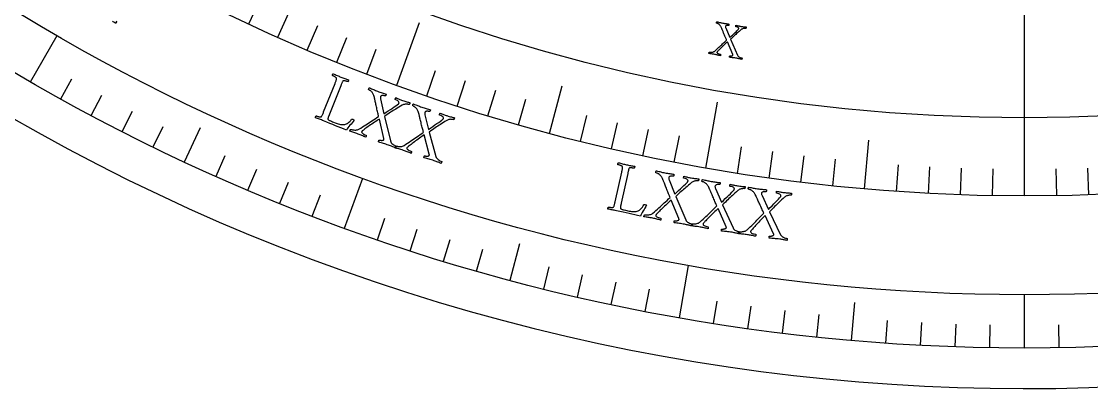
# Model space of a CAD drawing. Header units: millimetres. Extents: x -76 to 76, y -76 to 86.
# Drawn here: x -37.58 to 2.51, y -76 to -62.24 of the extents above; entities that cross this region are included whole.
import ezdxf

# ---------------------------------------------------------------- set-up
doc = ezdxf.new("R2010")
doc.units = ezdxf.units.MM
for name, color, linetype in [('CUT_OUTER', 1, 'Continuous'), ('ENGRAVE', 7, 'Continuous'), ('ENGRAVE_FINE', 8, 'Continuous'), ('TEXT', 5, 'Continuous')]:
    doc.layers.add(name, color=color, linetype=linetype)

msp = doc.modelspace()

# ---------------------------------------------------------------- linework, layer by layer
at = {"layer": 'CUT_OUTER'}
msp.add_arc((0.0001, -0.0001), 75.9999, 179.913117, 0.0001, dxfattribs=at)
at = {"layer": 'ENGRAVE'}
for points in [[(0, -68.78), (0, -60.42)], [(-29.0677, -62.3358), (-28.2904, -60.669)], [(-23.5241, -64.6321), (-22.6664, -62.2753)], [(-37.24, -64.5016), (-36.2425, -62.7739)], [(-17.8016, -66.4364), (-17.3256, -64.6598)], [(-11.9435, -67.7351), (-11.508, -65.2652)], [(-31.4766, -67.5018), (-30.8744, -66.2103)], [(-5.9946, -68.5183), (-5.8343, -66.6861)], [(-25.4737, -69.9883), (-24.7913, -68.1136)], [(-19.2768, -71.9422), (-18.908, -70.5657)], [(-12.9333, -73.3485), (-12.5869, -71.3838)], [(0, -74.48), (0, -72.485)], [(-6.4914, -74.1966), (-6.3672, -72.777)]]:
    msp.add_lwpolyline(points, dxfattribs=at)
for radius in [74.48, 74.48, 72.485, 68.78, 68.78, 65.854]:
    msp.add_circle((0, 0), radius, dxfattribs=at)
at = {"layer": 'ENGRAVE_FINE'}
for points in [[(-27.9753, -62.8337), (-27.5673, -61.9172)], [(-26.8745, -63.3123), (-26.4825, -62.3889)], [(-25.7654, -63.7717), (-25.3896, -62.8416)], [(-24.6485, -64.2117), (-24.289, -63.2751)], [(-22.3926, -65.0328), (-22.066, -64.0842)], [(-36.1086, -65.1417), (-35.6941, -64.3939)], [(-21.2542, -65.4137), (-20.9442, -64.4596)], [(-20.1093, -65.7746), (-19.816, -64.8153)], [(-34.9662, -65.7619), (-34.5648, -65.007)], [(-18.9583, -66.1156), (-18.6818, -65.1512)], [(-33.8132, -66.3622), (-33.4251, -65.6004)], [(-16.6394, -66.7369), (-16.3967, -65.7635)], [(-15.4721, -67.0172), (-15.2465, -66.0397)], [(-32.6499, -66.9422), (-32.2751, -66.1737)], [(-14.3002, -67.277), (-14.0916, -66.2957)], [(-13.1238, -67.5163), (-12.9324, -66.5315)], [(-10.7596, -67.9332), (-10.6026, -66.9424)], [(-30.2937, -68.0409), (-29.946, -67.2598)], [(-9.5723, -68.1106), (-9.4327, -67.1172)], [(-8.3822, -68.2673), (-8.2599, -67.2716)], [(-7.1895, -68.4032), (-7.0846, -67.4055)], [(-4.7979, -68.6125), (-4.7279, -67.6117)], [(-3.5997, -68.6857), (-3.5472, -67.6839)], [(-2.4004, -68.7381), (-2.3654, -67.7355)], [(2.4004, -68.7381), (2.3654, -67.7355)], [(-29.1017, -68.5592), (-28.7676, -67.7722)], [(-1.2004, -68.7695), (-1.1829, -67.7665)], [(1.2004, -68.7695), (1.1829, -67.7665)], [(-27.9007, -69.0567), (-27.5804, -68.2639)], [(-26.6912, -69.5331), (-26.3848, -68.7349)], [(-24.2483, -70.4222), (-23.97, -69.6138)], [(-23.0156, -70.8347), (-22.7514, -70.0215)], [(-21.7758, -71.2256), (-21.5259, -70.4079)], [(-20.5295, -71.5948), (-20.2938, -70.7729)], [(-18.0183, -72.2676), (-17.8115, -71.438)], [(-16.7544, -72.5711), (-16.562, -71.738)], [(-15.4853, -72.8524), (-15.3075, -72.0161)], [(-14.2115, -73.1116), (-14.0483, -72.2723)], [(-11.6512, -73.563), (-11.5175, -72.7186)], [(-10.3656, -73.7552), (-10.2466, -72.9085)], [(-9.0768, -73.9248), (-8.9726, -73.0762)], [(-7.7853, -74.072), (-7.6959, -73.2217)], [(-5.1955, -74.2986), (-5.1358, -73.4457)], [(-3.898, -74.3779), (-3.8532, -73.5241)], [(-2.5993, -74.4346), (-2.5695, -73.5801)], [(-1.2999, -74.4687), (-1.2849, -73.6138)], [(1.2999, -74.4687), (1.2849, -73.6138)]]:
    msp.add_lwpolyline(points, dxfattribs=at)
at = {"layer": 'TEXT'}
msp.add_lwpolyline([(-34.0475, -62.2247), (-34.0183, -62.2424), (-34.0184, -62.2499), (-34.0208, -62.259), (-34.0253, -62.2697), (-34.032, -62.2818), (-34.0392, -62.2933), (-34.0451, -62.3021), (-34.0496, -62.308), (-34.0528, -62.3111), (-34.0855, -62.2902), (-34.1158, -62.2708), (-34.1438, -62.2528), (-34.1695, -62.2363)], dxfattribs=at)
for points in [[(-11.3073, -62.3034), (-11.2749, -62.3091), (-11.2439, -62.3142), (-11.2142, -62.3186), (-11.1858, -62.3225), (-11.1582, -62.3261), (-11.1308, -62.3297), (-11.1037, -62.3334), (-11.0768, -62.3372), (-11.076, -62.3421), (-11.076, -62.3488), (-11.0768, -62.3573), (-11.0784, -62.3675), (-11.0806, -62.3772), (-11.0832, -62.3839), (-11.0863, -62.3877), (-11.0897, -62.3885), (-11.097, -62.3876), (-11.106, -62.3869), (-11.1167, -62.3864), (-11.1291, -62.3863), (-11.1422, -62.3869), (-11.155, -62.3884), (-11.1676, -62.391), (-11.1798, -62.3945), (-11.1906, -62.3996), (-11.199, -62.4067), (-11.2049, -62.4157), (-11.2083, -62.4268), (-11.2089, -62.4381), (-11.2071, -62.4515), (-11.2027, -62.467), (-11.1959, -62.4846), (-11.0451, -62.845), (-10.9954, -62.798), (-10.947, -62.7525), (-10.8999, -62.7083), (-10.854, -62.6657), (-10.8118, -62.6259), (-10.7756, -62.5906), (-10.7454, -62.5597), (-10.7212, -62.5334), (-10.718, -62.5291), (-10.7153, -62.5248), (-10.7132, -62.5204), (-10.7116, -62.5159), (-10.7105, -62.5117), (-10.7097, -62.5085), (-10.7091, -62.5062), (-10.7088, -62.5049), (-10.709, -62.4979), (-10.7119, -62.49), (-10.7175, -62.4811), (-10.7257, -62.4713), (-10.7388, -62.4615), (-10.7589, -62.4527), (-10.7861, -62.4448), (-10.8202, -62.4378), (-10.8223, -62.4352), (-10.8234, -62.4303), (-10.8235, -62.423), (-10.8226, -62.4134), (-10.8211, -62.4034), (-10.8192, -62.3951), (-10.817, -62.3883), (-10.8145, -62.3832), (-10.789, -62.3895), (-10.7649, -62.3954), (-10.7423, -62.4009), (-10.7211, -62.406), (-10.7002, -62.4109), (-10.6781, -62.4155), (-10.655, -62.42), (-10.6307, -62.4243), (-10.5972, -62.4298), (-10.5663, -62.4343), (-10.5381, -62.4379), (-10.5126, -62.4405), (-10.4895, -62.4426), (-10.4684, -62.4446), (-10.4495, -62.4465), (-10.4327, -62.4482), (-10.4318, -62.4529), (-10.4314, -62.4589), (-10.4316, -62.4663), (-10.4324, -62.475), (-10.4341, -62.4837), (-10.4368, -62.491), (-10.4405, -62.497), (-10.4454, -62.5016), (-10.4504, -62.501), (-10.4582, -62.5006), (-10.4687, -62.5004), (-10.482, -62.5002), (-10.4971, -62.5008), (-10.5131, -62.5027), (-10.5301, -62.5058), (-10.548, -62.5102), (-10.5661, -62.5163), (-10.5837, -62.5245), (-10.6009, -62.5348), (-10.6176, -62.5472), (-10.6574, -62.5821), (-10.6946, -62.6145), (-10.7292, -62.6445), (-10.7612, -62.6721), (-10.7916, -62.6986), (-10.8218, -62.7253), (-10.8517, -62.7524), (-10.8814, -62.7797), (-10.9122, -62.8085), (-10.9456, -62.8399), (-10.9817, -62.874), (-11.0204, -62.9107), (-10.7557, -63.508), (-10.744, -63.5286), (-10.7282, -63.5471), (-10.7085, -63.5633), (-10.6848, -63.5774), (-10.6595, -63.5891), (-10.635, -63.5986), (-10.6113, -63.6058), (-10.5884, -63.6107), (-10.5868, -63.6156), (-10.5862, -63.6221), (-10.5868, -63.63), (-10.5884, -63.6394), (-10.5905, -63.6485), (-10.5923, -63.6555), (-10.5939, -63.6604), (-10.5952, -63.6631), (-10.6212, -63.657), (-10.6452, -63.6512), (-10.6674, -63.6459), (-10.6878, -63.641), (-10.7083, -63.6363), (-10.7309, -63.6316), (-10.7557, -63.6268), (-10.7827, -63.6221), (-10.8199, -63.6159), (-10.8547, -63.6106), (-10.887, -63.6059), (-10.917, -63.6021), (-10.947, -63.5984), (-10.9795, -63.5944), (-11.0144, -63.5901), (-11.0518, -63.5855), (-11.0543, -63.5802), (-11.0555, -63.5733), (-11.0555, -63.5647), (-11.0542, -63.5544), (-11.052, -63.5447), (-11.0494, -63.538), (-11.0463, -63.5342), (-11.0428, -63.5334), (-11.0363, -63.5342), (-11.0278, -63.5345), (-11.0176, -63.5345), (-11.0054, -63.5341), (-10.9924, -63.5331), (-10.9796, -63.5312), (-10.967, -63.5284), (-10.9547, -63.5247), (-10.9438, -63.52), (-10.9356, -63.5143), (-10.9301, -63.5076), (-10.9273, -63.4997), (-10.9271, -63.4977), (-10.9272, -63.4952), (-10.9276, -63.4923), (-10.9283, -63.489), (-10.9293, -63.4857), (-10.9304, -63.4827), (-10.9317, -63.48), (-10.9331, -63.4776), (-11.1356, -63.0016), (-11.1613, -63.0256), (-11.1881, -63.051), (-11.216, -63.0777), (-11.245, -63.1058), (-11.2743, -63.1344), (-11.3033, -63.1628), (-11.3319, -63.1908), (-11.3601, -63.2185), (-11.3871, -63.2453), (-11.4122, -63.2705), (-11.4353, -63.2942), (-11.4565, -63.3162), (-11.475, -63.3359), (-11.4904, -63.3523), (-11.5025, -63.3654), (-11.5114, -63.3753), (-11.5129, -63.3772), (-11.5146, -63.3795), (-11.5167, -63.3823), (-11.5191, -63.3855), (-11.5214, -63.389), (-11.5233, -63.3928), (-11.5248, -63.397), (-11.5258, -63.4015), (-11.5253, -63.41), (-11.5208, -63.419), (-11.5123, -63.4282), (-11.4997, -63.4379), (-11.4821, -63.4474), (-11.4586, -63.4561), (-11.4292, -63.4641), (-11.3939, -63.4714), (-11.3922, -63.4763), (-11.3914, -63.4828), (-11.3915, -63.4909), (-11.3924, -63.5004), (-11.3939, -63.5096), (-11.3956, -63.5166), (-11.3974, -63.5214), (-11.3995, -63.5241), (-11.4246, -63.5177), (-11.4498, -63.5114), (-11.4753, -63.5052), (-11.5011, -63.499), (-11.5269, -63.4931), (-11.5526, -63.4875), (-11.578, -63.4823), (-11.6033, -63.4776), (-11.6375, -63.4715), (-11.6692, -63.4662), (-11.6984, -63.4617), (-11.7252, -63.458), (-11.7509, -63.4548), (-11.777, -63.4515), (-11.8037, -63.4483), (-11.8309, -63.4451), (-11.8313, -63.4396), (-11.8308, -63.4329), (-11.8291, -63.4251), (-11.8264, -63.4162), (-11.8235, -63.4077), (-11.821, -63.4011), (-11.819, -63.3965), (-11.8175, -63.3939), (-11.8117, -63.3945), (-11.802, -63.3951), (-11.7883, -63.3955), (-11.7706, -63.3959), (-11.7504, -63.3955), (-11.7292, -63.3939), (-11.7071, -63.3911), (-11.6841, -63.3869), (-11.6616, -63.381), (-11.6413, -63.373), (-11.6231, -63.3627), (-11.607, -63.3502), (-11.5654, -63.3127), (-11.5257, -63.2768), (-11.4881, -63.2424), (-11.4525, -63.2095), (-11.418, -63.1773), (-11.3835, -63.145), (-11.3492, -63.1125), (-11.315, -63.0799), (-11.2802, -63.0465), (-11.2438, -63.0118), (-11.2059, -62.9759), (-11.1665, -62.9386), (-11.1743, -62.9189), (-11.1832, -62.897), (-11.1933, -62.8729), (-11.2045, -62.8465), (-11.2164, -62.8187), (-11.2283, -62.7902), (-11.2404, -62.7612), (-11.2525, -62.7315), (-11.2646, -62.702), (-11.2764, -62.6735), (-11.2879, -62.646), (-11.299, -62.6196), (-11.3095, -62.5948), (-11.319, -62.5723), (-11.3275, -62.5522), (-11.3349, -62.5344), (-11.341, -62.5199), (-11.3454, -62.5095), (-11.348, -62.5033), (-11.3489, -62.5012), (-11.3592, -62.4757), (-11.3697, -62.4528), (-11.3803, -62.4325), (-11.391, -62.4148), (-11.4025, -62.3987), (-11.4153, -62.383), (-11.4295, -62.3678), (-11.4452, -62.3531), (-11.4562, -62.3439), (-11.4682, -62.3357), (-11.4813, -62.3283), (-11.4953, -62.3218), (-11.509, -62.3163), (-11.5212, -62.312), (-11.5318, -62.3088), (-11.5408, -62.3067), (-11.5438, -62.3047), (-11.5453, -62.3001), (-11.5454, -62.2929), (-11.544, -62.283), (-11.5417, -62.2729), (-11.5388, -62.2648), (-11.5353, -62.2587), (-11.5312, -62.2547), (-11.4996, -62.2616), (-11.4705, -62.2681), (-11.4438, -62.2743), (-11.4194, -62.2801), (-11.3951, -62.2858), (-11.3683, -62.2916), (-11.339, -62.2975), (-11.3073, -62.3034)], [(-26.0436, -65.7181), (-26.0448, -65.721), (-26.0462, -65.7245), (-26.0478, -65.7286), (-26.0497, -65.7334), (-26.0546, -65.7458), (-26.0602, -65.7599), (-26.0665, -65.7758), (-26.0735, -65.7934), (-26.0805, -65.8116), (-26.0869, -65.8291), (-26.0926, -65.8459), (-26.0977, -65.8621), (-26.1016, -65.8764), (-26.1035, -65.8878), (-26.1035, -65.8963), (-26.1016, -65.9019), (-26.0912, -65.9153), (-26.0787, -65.9275), (-26.0641, -65.9386), (-26.0473, -65.9485), (-26.0267, -65.9585), (-26.0006, -65.9702), (-25.969, -65.9835), (-25.9319, -65.9983), (-25.7904, -66.0538), (-25.7531, -66.0671), (-25.7132, -66.0791), (-25.6707, -66.0896), (-25.6256, -66.0987), (-25.581, -66.105), (-25.5398, -66.1073), (-25.502, -66.1054), (-25.4676, -66.0994), (-25.4378, -66.09), (-25.4076, -66.0769), (-25.377, -66.0604), (-25.3459, -66.0403), (-25.3142, -66.0157), (-25.2818, -65.9855), (-25.2484, -65.9498), (-25.2143, -65.9084), (-25.2076, -65.9033), (-25.1984, -65.9013), (-25.1867, -65.9025), (-25.1725, -65.9068), (-25.1517, -65.9158), (-25.1355, -65.9253), (-25.1238, -65.9353), (-25.1167, -65.9457), (-25.155, -65.9908), (-25.1947, -66.0372), (-25.2358, -66.0849), (-25.2784, -66.1338), (-25.3191, -66.182), (-25.3545, -66.2275), (-25.3846, -66.2701), (-25.4094, -66.3101), (-25.5111, -66.2706), (-25.6122, -66.2305), (-25.7127, -66.1897), (-25.8125, -66.1483), (-25.9153, -66.1055), (-26.0247, -66.0607), (-26.1407, -66.0137), (-26.2633, -65.9647), (-26.306, -65.948), (-26.3466, -65.9326), (-26.3851, -65.9186), (-26.4215, -65.9059), (-26.4572, -65.8936), (-26.4933, -65.8804), (-26.5298, -65.8666), (-26.5668, -65.8519), (-26.5687, -65.8441), (-26.5685, -65.835), (-26.566, -65.8245), (-26.5614, -65.8127), (-26.5556, -65.8013), (-26.5498, -65.7922), (-26.5439, -65.7853), (-26.538, -65.7806), (-26.5286, -65.7842), (-26.5158, -65.7885), (-26.4997, -65.7936), (-26.4801, -65.7995), (-26.4589, -65.8054), (-26.4379, -65.8102), (-26.417, -65.8141), (-26.3963, -65.8169), (-26.3777, -65.8183), (-26.3634, -65.8175), (-26.3533, -65.8148), (-26.3474, -65.8099), (-26.3362, -65.7953), (-26.3253, -65.7781), (-26.3146, -65.7581), (-26.3042, -65.7355), (-26.2938, -65.711), (-26.2831, -65.6855), (-26.2722, -65.659), (-26.2611, -65.6315), (-25.8357, -64.5684), (-25.8247, -64.5408), (-25.8142, -64.5138), (-25.8042, -64.4876), (-25.7947, -64.4621), (-25.7864, -64.438), (-25.7801, -64.4158), (-25.7759, -64.3956), (-25.7738, -64.3773), (-25.7743, -64.3688), (-25.7794, -64.3595), (-25.7891, -64.3496), (-25.8035, -64.3388), (-25.8204, -64.3278), (-25.8381, -64.3172), (-25.8563, -64.3068), (-25.8753, -64.2966), (-25.8931, -64.2875), (-25.9079, -64.2802), (-25.9198, -64.2745), (-25.9288, -64.2706), (-25.9298, -64.2632), (-25.9291, -64.2542), (-25.9269, -64.2436), (-25.9232, -64.2314), (-25.9184, -64.2197), (-25.9129, -64.2104), (-25.9068, -64.2036), (-25.9001, -64.1993), (-25.8632, -64.2157), (-25.8268, -64.2322), (-25.7907, -64.2486), (-25.755, -64.2651), (-25.7195, -64.2812), (-25.6842, -64.2967), (-25.6489, -64.3116), (-25.6138, -64.3259), (-25.5776, -64.34), (-25.5417, -64.3535), (-25.506, -64.3662), (-25.4706, -64.3783), (-25.435, -64.3903), (-25.3987, -64.4027), (-25.3616, -64.4155), (-25.3239, -64.4288), (-25.3219, -64.4366), (-25.3222, -64.4457), (-25.3246, -64.4562), (-25.3291, -64.468), (-25.3348, -64.4794), (-25.3405, -64.4886), (-25.3462, -64.4956), (-25.352, -64.5004), (-25.3612, -64.497), (-25.3737, -64.4929), (-25.3896, -64.4881), (-25.4088, -64.4824), (-25.4294, -64.4768), (-25.4496, -64.4719), (-25.4693, -64.4677), (-25.4886, -64.4642), (-25.506, -64.4623), (-25.52, -64.4628), (-25.5307, -64.4658), (-25.5379, -64.4713), (-25.5467, -64.4836), (-25.5555, -64.4983), (-25.5643, -64.5151), (-25.573, -64.5342), (-25.5818, -64.5548), (-25.5909, -64.5765), (-25.6002, -64.5993), (-25.6097, -64.623), (-25.6112, -64.6268), (-25.6127, -64.6307), (-25.6142, -64.6345), (-25.6157, -64.6383), (-25.6172, -64.6421), (-25.6188, -64.646), (-25.6203, -64.6498), (-25.6218, -64.6536)], [(-24.24, -64.8561), (-24.1954, -64.8725), (-24.1524, -64.8876), (-24.1112, -64.9016), (-24.0717, -64.9143), (-24.0333, -64.9265), (-23.9952, -64.9386), (-23.9575, -64.9508), (-23.9201, -64.963), (-23.9203, -64.9703), (-23.922, -64.9799), (-23.9253, -64.9918), (-23.9302, -65.0061), (-23.9358, -65.0194), (-23.9413, -65.0284), (-23.9466, -65.033), (-23.9517, -65.0333), (-23.9619, -65.03), (-23.9745, -65.0268), (-23.9896, -65.0235), (-24.0073, -65.0201), (-24.0261, -65.0176), (-24.0448, -65.0165), (-24.0633, -65.017), (-24.0817, -65.019), (-24.0985, -65.0235), (-24.1123, -65.0314), (-24.123, -65.0429), (-24.1307, -65.0579), (-24.1345, -65.0739), (-24.1353, -65.0936), (-24.1331, -65.1169), (-24.128, -65.1439), (-24.005, -65.6982), (-23.922, -65.6435), (-23.8412, -65.5906), (-23.7626, -65.5393), (-23.6862, -65.4898), (-23.6158, -65.4435), (-23.5551, -65.4021), (-23.5042, -65.3655), (-23.463, -65.3338), (-23.4573, -65.3286), (-23.4523, -65.323), (-23.4482, -65.3172), (-23.4448, -65.3111), (-23.4422, -65.3055), (-23.4402, -65.3011), (-23.4388, -65.298), (-23.438, -65.2961), (-23.4365, -65.286), (-23.4387, -65.274), (-23.4444, -65.2599), (-23.4536, -65.2438), (-23.4698, -65.2265), (-23.4963, -65.2087), (-23.533, -65.1906), (-23.5799, -65.172), (-23.5822, -65.1678), (-23.5825, -65.1604), (-23.5808, -65.15), (-23.5771, -65.1365), (-23.5723, -65.1226), (-23.5675, -65.1111), (-23.5627, -65.102), (-23.5579, -65.0953), (-23.523, -65.1107), (-23.4902, -65.1252), (-23.4593, -65.1388), (-23.4305, -65.1514), (-23.4018, -65.1637), (-23.3716, -65.1759), (-23.3397, -65.1881), (-23.3062, -65.2004), (-23.2597, -65.2166), (-23.2168, -65.2308), (-23.1775, -65.243), (-23.1418, -65.2531), (-23.1093, -65.2619), (-23.0798, -65.27), (-23.0532, -65.2773), (-23.0297, -65.284), (-23.0295, -65.291), (-23.0306, -65.2997), (-23.0328, -65.3102), (-23.0361, -65.3225), (-23.0406, -65.3346), (-23.0463, -65.3444), (-23.0532, -65.352), (-23.0613, -65.3573), (-23.0683, -65.3553), (-23.0793, -65.3527), (-23.0943, -65.3497), (-23.1132, -65.3462), (-23.1349, -65.3433), (-23.1582, -65.3419), (-23.1832, -65.3422), (-23.2098, -65.344), (-23.2372, -65.3482), (-23.2645, -65.3556), (-23.2916, -65.366), (-23.3186, -65.3796), (-23.3843, -65.4196), (-23.4456, -65.4567), (-23.5026, -65.491), (-23.5552, -65.5224), (-23.6055, -65.5526), (-23.6554, -65.5833), (-23.705, -65.6145), (-23.7543, -65.6461), (-23.8057, -65.6796), (-23.8615, -65.7161), (-23.9217, -65.7557), (-23.9864, -65.7985), (-23.7589, -66.721), (-23.7473, -66.7536), (-23.7293, -66.784), (-23.7051, -66.8122), (-23.6746, -66.8384), (-23.6413, -66.8616), (-23.6086, -66.8814), (-23.5764, -66.8976), (-23.5448, -66.9104), (-23.5437, -66.9179), (-23.5445, -66.9272), (-23.5473, -66.9385), (-23.552, -66.9515), (-23.5572, -66.9641), (-23.5616, -66.9736), (-23.5651, -66.9802), (-23.5677, -66.9838), (-23.6034, -66.9685), (-23.6364, -66.9542), (-23.667, -66.9409), (-23.6949, -66.9287), (-23.7232, -66.9168), (-23.7545, -66.9044), (-23.7889, -66.8913), (-23.8265, -66.8777), (-23.8782, -66.8595), (-23.9268, -66.8429), (-23.972, -66.8281), (-24.014, -66.8149), (-24.0561, -66.802), (-24.1017, -66.7881), (-24.1508, -66.773), (-24.2033, -66.7568), (-24.2055, -66.7487), (-24.2055, -66.7385), (-24.2032, -66.7262), (-24.1987, -66.7117), (-24.1932, -66.6984), (-24.1877, -66.6895), (-24.1823, -66.6848), (-24.1771, -66.6845), (-24.1679, -66.6873), (-24.1559, -66.69), (-24.1412, -66.6926), (-24.1236, -66.6951), (-24.1047, -66.6969), (-24.0859, -66.6975), (-24.0672, -66.6966), (-24.0485, -66.6945), (-24.0317, -66.6906), (-24.0185, -66.6845), (-24.0089, -66.6762), (-24.0029, -66.6657), (-24.0022, -66.6628), (-24.0017, -66.6592), (-24.0015, -66.655), (-24.0017, -66.6501), (-24.0022, -66.6451), (-24.003, -66.6405), (-24.0042, -66.6364), (-24.0057, -66.6326), (-24.1745, -65.8993), (-24.2174, -65.9271), (-24.2622, -65.9566), (-24.309, -65.9878), (-24.3577, -66.0206), (-24.407, -66.054), (-24.4558, -66.0872), (-24.5039, -66.12), (-24.5514, -66.1524), (-24.5969, -66.1838), (-24.6393, -66.2135), (-24.6785, -66.2413), (-24.7145, -66.2675), (-24.7462, -66.2908), (-24.7725, -66.3103), (-24.7932, -66.326), (-24.8085, -66.3379), (-24.8111, -66.3402), (-24.8142, -66.3431), (-24.8178, -66.3465), (-24.8221, -66.3504), (-24.8263, -66.3549), (-24.83, -66.3599), (-24.8332, -66.3655), (-24.8359, -66.3716), (-24.8374, -66.384), (-24.8332, -66.3979), (-24.8233, -66.4134), (-24.8078, -66.4305), (-24.785, -66.4486), (-24.7536, -66.4672), (-24.7136, -66.4862), (-24.6648, -66.5057), (-24.6636, -66.5133), (-24.6641, -66.5228), (-24.6663, -66.5343), (-24.67, -66.5477), (-24.6745, -66.5605), (-24.6787, -66.5701), (-24.6827, -66.5765), (-24.6863, -66.5797), (-24.7206, -66.5642), (-24.7552, -66.5486), (-24.7902, -66.5331), (-24.8256, -66.5177), (-24.861, -66.5025), (-24.8964, -66.4879), (-24.9315, -66.4739), (-24.9666, -66.4605), (-25.0141, -66.4429), (-25.0582, -66.4271), (-25.0989, -66.4131), (-25.1362, -66.4009), (-25.1722, -66.3895), (-25.2089, -66.3781), (-25.2463, -66.3665), (-25.2844, -66.3549), (-25.2837, -66.3468), (-25.2811, -66.3374), (-25.2767, -66.3267), (-25.2706, -66.3146), (-25.2641, -66.3032), (-25.2588, -66.2945), (-25.2547, -66.2884), (-25.2519, -66.285), (-25.2438, -66.2874), (-25.23, -66.2907), (-25.2105, -66.295), (-25.1852, -66.3001), (-25.1562, -66.3049), (-25.1254, -66.3081), (-25.093, -66.3097), (-25.0589, -66.3098), (-25.0252, -66.3072), (-24.994, -66.3009), (-24.9652, -66.2909), (-24.939, -66.2772), (-24.8697, -66.2343), (-24.8036, -66.1931), (-24.7409, -66.1536), (-24.6814, -66.1157), (-24.6237, -66.0786), (-24.566, -66.0411), (-24.5086, -66.0034), (-24.4513, -65.9655), (-24.3928, -65.9267), (-24.3319, -65.8863), (-24.2684, -65.8445), (-24.2025, -65.8012), (-24.2086, -65.7711), (-24.2158, -65.7375), (-24.224, -65.7003), (-24.2333, -65.6597), (-24.243, -65.6168), (-24.2528, -65.5731), (-24.2626, -65.5284), (-24.2723, -65.4827), (-24.282, -65.4374), (-24.2915, -65.3936), (-24.3008, -65.3514), (-24.3099, -65.3106), (-24.3185, -65.2725), (-24.3262, -65.2379), (-24.3331, -65.2069), (-24.3392, -65.1796), (-24.3441, -65.1572), (-24.3476, -65.1412), (-24.3497, -65.1316), (-24.3504, -65.1285), (-24.3587, -65.0893), (-24.3677, -65.0538), (-24.3776, -65.0221), (-24.3883, -64.9941), (-24.4004, -64.9681), (-24.4147, -64.9424), (-24.431, -64.917), (-24.4494, -64.8919), (-24.4628, -64.8759), (-24.4778, -64.861), (-24.4945, -64.8471), (-24.5128, -64.8342), (-24.531, -64.8228), (-24.5472, -64.8135), (-24.5615, -64.8061), (-24.5738, -64.8008), (-24.5775, -64.7972), (-24.5785, -64.7902), (-24.5767, -64.7799), (-24.5722, -64.7662), (-24.5662, -64.7523), (-24.5599, -64.7415), (-24.5534, -64.7337), (-24.5465, -64.7289), (-24.5033, -64.7469), (-24.4635, -64.7637), (-24.427, -64.7794), (-24.3938, -64.794), (-24.3606, -64.8084), (-24.3239, -64.8236), (-24.2837, -64.8395), (-24.24, -64.8561)], [(-22.5852, -65.4507), (-22.5401, -65.466), (-22.4968, -65.4801), (-22.4553, -65.493), (-22.4155, -65.5047), (-22.3767, -65.5159), (-22.3383, -65.527), (-22.3003, -65.5383), (-22.2627, -65.5495), (-22.2626, -65.5568), (-22.2641, -65.5664), (-22.2672, -65.5785), (-22.2717, -65.5929), (-22.277, -65.6063), (-22.2822, -65.6154), (-22.2874, -65.6202), (-22.2925, -65.6206), (-22.3027, -65.6176), (-22.3154, -65.6146), (-22.3306, -65.6117), (-22.3484, -65.6088), (-22.3673, -65.6067), (-22.386, -65.6062), (-22.4045, -65.6071), (-22.4228, -65.6096), (-22.4395, -65.6145), (-22.453, -65.6228), (-22.4635, -65.6345), (-22.4708, -65.6497), (-22.4742, -65.6658), (-22.4745, -65.6855), (-22.4717, -65.7087), (-22.4659, -65.7356), (-22.3288, -66.2866), (-22.2473, -66.2298), (-22.1678, -66.1748), (-22.0906, -66.1216), (-22.0155, -66.0701), (-21.9463, -66.0221), (-21.8867, -65.9791), (-21.8367, -65.9413), (-21.7963, -65.9086), (-21.7907, -65.9032), (-21.7859, -65.8975), (-21.7819, -65.8916), (-21.7787, -65.8855), (-21.7762, -65.8798), (-21.7743, -65.8753), (-21.773, -65.8722), (-21.7723, -65.8702), (-21.7711, -65.8601), (-21.7735, -65.8481), (-21.7796, -65.8342), (-21.7892, -65.8183), (-21.8059, -65.8014), (-21.8327, -65.7844), (-21.8699, -65.7672), (-21.9173, -65.7498), (-21.9197, -65.7456), (-21.9202, -65.7383), (-21.9187, -65.7278), (-21.9154, -65.7142), (-21.911, -65.7002), (-21.9065, -65.6886), (-21.9019, -65.6794), (-21.8972, -65.6725), (-21.862, -65.6871), (-21.8288, -65.7007), (-21.7976, -65.7135), (-21.7684, -65.7254), (-21.7395, -65.7369), (-21.7089, -65.7484), (-21.6767, -65.7598), (-21.6429, -65.7712), (-21.5961, -65.7863), (-21.5528, -65.7993), (-21.5132, -65.8105), (-21.4772, -65.8197), (-21.4445, -65.8277), (-21.4148, -65.835), (-21.3881, -65.8417), (-21.3644, -65.8478), (-21.3641, -65.8547), (-21.3649, -65.8635), (-21.3668, -65.8741), (-21.3698, -65.8864), (-21.374, -65.8986), (-21.3795, -65.9086), (-21.3862, -65.9163), (-21.3941, -65.9219), (-21.4012, -65.92), (-21.4123, -65.9178), (-21.4273, -65.9151), (-21.4463, -65.9121), (-21.468, -65.9097), (-21.4914, -65.909), (-21.5164, -65.9099), (-21.5429, -65.9124), (-21.5702, -65.9173), (-21.5973, -65.9253), (-21.6241, -65.9364), (-21.6508, -65.9507), (-21.7154, -65.9923), (-21.7758, -66.031), (-21.8319, -66.0667), (-21.8837, -66.0994), (-21.9332, -66.131), (-21.9823, -66.1629), (-22.0311, -66.1953), (-22.0796, -66.2282), (-22.1301, -66.2629), (-22.1849, -66.3009), (-22.2442, -66.342), (-22.3078, -66.3864), (-22.0569, -67.3028), (-22.0444, -67.3351), (-22.0257, -67.365), (-22.0008, -67.3927), (-21.9697, -67.418), (-21.9358, -67.4404), (-21.9025, -67.4593), (-21.8699, -67.4748), (-21.838, -67.4867), (-21.8367, -67.4942), (-21.8373, -67.5036), (-21.8398, -67.5148), (-21.8442, -67.528), (-21.8491, -67.5407), (-21.8532, -67.5504), (-21.8565, -67.557), (-21.8591, -67.5607), (-21.8951, -67.5463), (-21.9285, -67.5328), (-21.9594, -67.5203), (-21.9877, -67.5089), (-22.0162, -67.4977), (-22.0478, -67.486), (-22.0826, -67.4738), (-22.1204, -67.4612), (-22.1727, -67.4443), (-22.2216, -67.429), (-22.2672, -67.4153), (-22.3095, -67.4032), (-22.352, -67.3914), (-22.3979, -67.3786), (-22.4473, -67.3648), (-22.5002, -67.3499), (-22.5026, -67.3419), (-22.5029, -67.3317), (-22.5009, -67.3193), (-22.4968, -67.3047), (-22.4916, -67.2913), (-22.4863, -67.2822), (-22.4811, -67.2774), (-22.4759, -67.277), (-22.4666, -67.2795), (-22.4546, -67.2819), (-22.4398, -67.2842), (-22.4221, -67.2862), (-22.4032, -67.2876), (-22.3844, -67.2876), (-22.3657, -67.2863), (-22.3471, -67.2837), (-22.3304, -67.2794), (-22.3173, -67.273), (-22.308, -67.2644), (-22.3022, -67.2538), (-22.3015, -67.2508), (-22.3012, -67.2472), (-22.3011, -67.243), (-22.3014, -67.2381), (-22.302, -67.2331), (-22.303, -67.2286), (-22.3042, -67.2244), (-22.3058, -67.2208), (-22.4932, -66.4919), (-22.5354, -66.5209), (-22.5795, -66.5515), (-22.6254, -66.5838), (-22.6733, -66.6179), (-22.7218, -66.6526), (-22.7696, -66.6869), (-22.8169, -66.7209), (-22.8635, -66.7545), (-22.9083, -66.7871), (-22.9499, -66.8178), (-22.9884, -66.8467), (-23.0237, -66.8737), (-23.0548, -66.8979), (-23.0805, -66.918), (-23.1009, -66.9343), (-23.1159, -66.9465), (-23.1184, -66.9489), (-23.1214, -66.9519), (-23.125, -66.9554), (-23.1291, -66.9594), (-23.1332, -66.9639), (-23.1368, -66.9691), (-23.1399, -66.9747), (-23.1424, -66.9809), (-23.1436, -66.9933), (-23.139, -67.0071), (-23.1288, -67.0224), (-23.1128, -67.0391), (-23.0896, -67.0566), (-23.0577, -67.0744), (-23.0172, -67.0924), (-22.9679, -67.1106), (-22.9666, -67.1181), (-22.9668, -67.1277), (-22.9687, -67.1392), (-22.9721, -67.1527), (-22.9763, -67.1656), (-22.9802, -67.1753), (-22.984, -67.1818), (-22.9876, -67.1851), (-23.0222, -67.1705), (-23.0572, -67.1558), (-23.0926, -67.1412), (-23.1284, -67.1266), (-23.1642, -67.1124), (-23.1999, -67.0987), (-23.2354, -67.0856), (-23.2708, -67.073), (-23.3187, -67.0567), (-23.3632, -67.042), (-23.4042, -67.029), (-23.4419, -67.0178), (-23.4782, -67.0074), (-23.5151, -66.9969), (-23.5528, -66.9863), (-23.5912, -66.9756), (-23.5906, -66.9675), (-23.5883, -66.958), (-23.5842, -66.9472), (-23.5784, -66.935), (-23.5722, -66.9234), (-23.5671, -66.9145), (-23.5632, -66.9084), (-23.5604, -66.9049), (-23.5523, -66.9071), (-23.5385, -66.9101), (-23.5188, -66.9138), (-23.4934, -66.9183), (-23.4643, -66.9223), (-23.4335, -66.9247), (-23.401, -66.9256), (-23.3669, -66.9247), (-23.3333, -66.9213), (-23.3022, -66.9142), (-23.2737, -66.9035), (-23.2478, -66.8892), (-23.1796, -66.8445), (-23.1147, -66.8017), (-23.053, -66.7605), (-22.9945, -66.7212), (-22.9377, -66.6826), (-22.881, -66.6437), (-22.8245, -66.6045), (-22.7682, -66.5651), (-22.7108, -66.5248), (-22.6509, -66.483), (-22.5885, -66.4396), (-22.5237, -66.3946), (-22.5306, -66.3647), (-22.5386, -66.3312), (-22.5477, -66.2943), (-22.558, -66.2539), (-22.5689, -66.2113), (-22.5798, -66.1678), (-22.5907, -66.1234), (-22.6016, -66.078), (-22.6124, -66.033), (-22.623, -65.9894), (-22.6334, -65.9474), (-22.6435, -65.9069), (-22.6531, -65.869), (-22.6617, -65.8346), (-22.6694, -65.8038), (-22.6761, -65.7766), (-22.6816, -65.7544), (-22.6855, -65.7385), (-22.6879, -65.729), (-22.6887, -65.7258), (-22.6979, -65.6869), (-22.7078, -65.6517), (-22.7185, -65.6202), (-22.7299, -65.5924), (-22.7427, -65.5667), (-22.7576, -65.5414), (-22.7746, -65.5164), (-22.7936, -65.4918), (-22.8074, -65.4762), (-22.8228, -65.4617), (-22.8398, -65.4482), (-22.8585, -65.4358), (-22.8769, -65.4249), (-22.8934, -65.4159), (-22.9078, -65.409), (-22.9203, -65.404), (-22.9241, -65.4005), (-22.9252, -65.3935), (-22.9237, -65.3831), (-22.9196, -65.3693), (-22.9139, -65.3553), (-22.9079, -65.3443), (-22.9016, -65.3363), (-22.8949, -65.3314), (-22.8512, -65.3482), (-22.8109, -65.364), (-22.774, -65.3788), (-22.7405, -65.3926), (-22.707, -65.4061), (-22.6699, -65.4203), (-22.6293, -65.4352), (-22.5852, -65.4507)], [(-15.1143, -69.0558), (-15.1149, -69.0588), (-15.1157, -69.0625), (-15.1167, -69.0668), (-15.1178, -69.0719), (-15.1206, -69.0848), (-15.1239, -69.0997), (-15.1275, -69.1164), (-15.1316, -69.1349), (-15.1356, -69.154), (-15.1391, -69.1723), (-15.142, -69.1898), (-15.1444, -69.2066), (-15.1459, -69.2213), (-15.146, -69.2329), (-15.1446, -69.2413), (-15.1419, -69.2465), (-15.1295, -69.2581), (-15.1152, -69.2681), (-15.0989, -69.2767), (-15.0807, -69.2837), (-15.0588, -69.2903), (-15.0311, -69.2976), (-14.9978, -69.3056), (-14.9588, -69.3143), (-14.8103, -69.3462), (-14.7713, -69.3534), (-14.73, -69.3588), (-14.6863, -69.3623), (-14.6404, -69.364), (-14.5953, -69.3631), (-14.5543, -69.3587), (-14.5173, -69.3507), (-14.4843, -69.3393), (-14.4564, -69.3251), (-14.4287, -69.3074), (-14.4011, -69.2862), (-14.3737, -69.2614), (-14.3464, -69.232), (-14.3192, -69.1969), (-14.2921, -69.1563), (-14.2651, -69.11), (-14.2593, -69.1038), (-14.2505, -69.1004), (-14.2388, -69.0997), (-14.2241, -69.1016), (-14.2021, -69.1072), (-14.1846, -69.114), (-14.1715, -69.1219), (-14.1628, -69.131), (-14.1933, -69.1817), (-14.225, -69.2339), (-14.2579, -69.2876), (-14.292, -69.3427), (-14.3244, -69.3969), (-14.352, -69.4474), (-14.3749, -69.4944), (-14.393, -69.5378), (-14.4997, -69.5153), (-14.6059, -69.492), (-14.7116, -69.4679), (-14.8168, -69.4431), (-14.9252, -69.4174), (-15.0404, -69.3908), (-15.1624, -69.3632), (-15.2914, -69.3345), (-15.3361, -69.3249), (-15.3787, -69.3163), (-15.4189, -69.3086), (-15.457, -69.302), (-15.4941, -69.2956), (-15.5319, -69.2884), (-15.5702, -69.2806), (-15.609, -69.2722), (-15.6122, -69.2647), (-15.6134, -69.2557), (-15.6127, -69.2449), (-15.61, -69.2325), (-15.6061, -69.2204), (-15.6018, -69.2104), (-15.5972, -69.2027), (-15.5921, -69.1972), (-15.5823, -69.1991), (-15.569, -69.2013), (-15.5522, -69.2038), (-15.5319, -69.2065), (-15.51, -69.2088), (-15.4885, -69.2102), (-15.4673, -69.2107), (-15.4464, -69.2101), (-15.4279, -69.2085), (-15.4138, -69.2054), (-15.4043, -69.2011), (-15.3992, -69.1953), (-15.3906, -69.1791), (-15.3826, -69.1603), (-15.3753, -69.1389), (-15.3686, -69.1149), (-15.3622, -69.0891), (-15.3558, -69.0622), (-15.3494, -69.0343), (-15.3428, -69.0053), (-15.0943, -67.8876), (-15.0879, -67.8585), (-15.0819, -67.8303), (-15.0762, -67.8028), (-15.0709, -67.7761), (-15.0666, -67.7509), (-15.064, -67.7281), (-15.0632, -67.7074), (-15.064, -67.689), (-15.0659, -67.6807), (-15.0724, -67.6724), (-15.0836, -67.6641), (-15.0995, -67.6558), (-15.118, -67.6477), (-15.1371, -67.64), (-15.1568, -67.6327), (-15.1771, -67.6258), (-15.1962, -67.6196), (-15.212, -67.6148), (-15.2247, -67.6111), (-15.2342, -67.6087), (-15.2363, -67.6016), (-15.2371, -67.5926), (-15.2367, -67.5818), (-15.2349, -67.5691), (-15.2321, -67.5568), (-15.2282, -67.5467), (-15.2232, -67.5391), (-15.2173, -67.5337), (-15.1783, -67.544), (-15.1397, -67.5543), (-15.1014, -67.5647), (-15.0635, -67.5752), (-15.0259, -67.5854), (-14.9885, -67.595), (-14.9513, -67.6041), (-14.9143, -67.6125), (-14.8763, -67.6206), (-14.8387, -67.6281), (-14.8015, -67.6349), (-14.7646, -67.6411), (-14.7276, -67.6472), (-14.6897, -67.6536), (-14.6511, -67.6603), (-14.6116, -67.6673), (-14.6085, -67.6747), (-14.6072, -67.6837), (-14.6079, -67.6945), (-14.6105, -67.7069), (-14.6143, -67.7191), (-14.6184, -67.7291), (-14.6229, -67.7369), (-14.6279, -67.7425), (-14.6375, -67.7407), (-14.6505, -67.7386), (-14.6669, -67.7364), (-14.6868, -67.7339), (-14.708, -67.7317), (-14.7288, -67.7301), (-14.7489, -67.7291), (-14.7686, -67.7288), (-14.786, -67.7297), (-14.7998, -67.7325), (-14.8098, -67.7372), (-14.816, -67.7437), (-14.8227, -67.7574), (-14.8291, -67.7732), (-14.835, -67.7912), (-14.8405, -67.8115), (-14.8459, -67.8333), (-14.8514, -67.8562), (-14.8569, -67.8801), (-14.8624, -67.905), (-14.8633, -67.9091), (-14.8642, -67.9131), (-14.8651, -67.9171), (-14.8659, -67.9211), (-14.8668, -67.9252), (-14.8677, -67.9292), (-14.8686, -67.9332), (-14.8695, -67.9372)], [(-13.4731, -67.9144), (-13.4264, -67.9234), (-13.3816, -67.9314), (-13.3387, -67.9386), (-13.2976, -67.9448), (-13.2577, -67.9506), (-13.2182, -67.9564), (-13.179, -67.9624), (-13.1401, -67.9684), (-13.1391, -67.9756), (-13.1393, -67.9854), (-13.1406, -67.9977), (-13.1432, -68.0126), (-13.1466, -68.0266), (-13.1505, -68.0363), (-13.155, -68.0417), (-13.16, -68.0429), (-13.1705, -68.0413), (-13.1835, -68.0401), (-13.199, -68.0392), (-13.217, -68.0388), (-13.236, -68.0393), (-13.2546, -68.0413), (-13.2728, -68.0447), (-13.2906, -68.0497), (-13.3065, -68.0568), (-13.3188, -68.0669), (-13.3275, -68.0799), (-13.3327, -68.096), (-13.3339, -68.1124), (-13.3315, -68.1319), (-13.3256, -68.1546), (-13.3162, -68.1804), (-13.1054, -68.7076), (-13.0323, -68.6403), (-12.9611, -68.575), (-12.8918, -68.5118), (-12.8244, -68.4506), (-12.7624, -68.3935), (-12.7092, -68.3429), (-12.6648, -68.2986), (-12.6293, -68.2607), (-12.6245, -68.2546), (-12.6205, -68.2483), (-12.6173, -68.2419), (-12.615, -68.2354), (-12.6133, -68.2294), (-12.612, -68.2248), (-12.6111, -68.2214), (-12.6107, -68.2194), (-12.6108, -68.2093), (-12.6149, -68.1977), (-12.6228, -68.1847), (-12.6345, -68.1703), (-12.6533, -68.1558), (-12.6823, -68.1426), (-12.7214, -68.1306), (-12.7707, -68.1198), (-12.7737, -68.116), (-12.7752, -68.1088), (-12.7752, -68.0983), (-12.7737, -68.0843), (-12.7712, -68.0699), (-12.7683, -68.0577), (-12.765, -68.048), (-12.7613, -68.0405), (-12.7245, -68.0502), (-12.6897, -68.0592), (-12.6571, -68.0676), (-12.6266, -68.0755), (-12.5963, -68.0829), (-12.5645, -68.0901), (-12.531, -68.097), (-12.496, -68.1037), (-12.4475, -68.1123), (-12.4029, -68.1194), (-12.3621, -68.125), (-12.3252, -68.1293), (-12.2918, -68.1327), (-12.2613, -68.1359), (-12.234, -68.1389), (-12.2096, -68.1417), (-12.2084, -68.1486), (-12.208, -68.1573), (-12.2084, -68.1681), (-12.2098, -68.1807), (-12.2123, -68.1934), (-12.2163, -68.204), (-12.2219, -68.2126), (-12.229, -68.2191), (-12.2363, -68.2183), (-12.2476, -68.2175), (-12.2628, -68.217), (-12.282, -68.2166), (-12.3039, -68.2172), (-12.3272, -68.2196), (-12.3518, -68.2239), (-12.3778, -68.23), (-12.4041, -68.2385), (-12.4298, -68.2502), (-12.4549, -68.2649), (-12.4794, -68.2826), (-12.5378, -68.3327), (-12.5923, -68.3792), (-12.6431, -68.4222), (-12.6899, -68.4617), (-12.7346, -68.4996), (-12.779, -68.538), (-12.8229, -68.5767), (-12.8665, -68.6159), (-12.9118, -68.6571), (-12.9609, -68.7022), (-13.014, -68.751), (-13.071, -68.8036), (-12.6978, -69.6774), (-12.6811, -69.7077), (-12.6585, -69.7348), (-12.63, -69.7588), (-12.5957, -69.7797), (-12.5591, -69.7973), (-12.5236, -69.8115), (-12.4892, -69.8223), (-12.456, -69.8298), (-12.4537, -69.8371), (-12.453, -69.8464), (-12.4539, -69.8579), (-12.4564, -69.8716), (-12.4595, -69.8848), (-12.4623, -69.895), (-12.4647, -69.902), (-12.4668, -69.906), (-12.5044, -69.8966), (-12.5394, -69.8878), (-12.5716, -69.8797), (-12.6012, -69.8722), (-12.631, -69.8649), (-12.6639, -69.8577), (-12.7, -69.8503), (-12.7392, -69.8429), (-12.7933, -69.8333), (-12.8438, -69.8248), (-12.8909, -69.8175), (-12.9344, -69.8112), (-12.9781, -69.8053), (-13.0253, -69.7989), (-13.0762, -69.7919), (-13.1306, -69.7844), (-13.1341, -69.7767), (-13.1357, -69.7667), (-13.1355, -69.7541), (-13.1333, -69.7392), (-13.13, -69.7251), (-13.1261, -69.7154), (-13.1215, -69.7099), (-13.1164, -69.7088), (-13.1069, -69.7101), (-13.0946, -69.7108), (-13.0796, -69.711), (-13.0619, -69.7107), (-13.043, -69.7094), (-13.0243, -69.7069), (-13.006, -69.7031), (-12.9879, -69.698), (-12.9719, -69.6914), (-12.9599, -69.6833), (-12.9517, -69.6735), (-12.9475, -69.6622), (-12.9472, -69.6592), (-12.9474, -69.6556), (-12.9479, -69.6514), (-12.9488, -69.6466), (-12.9501, -69.6417), (-12.9517, -69.6373), (-12.9535, -69.6334), (-12.9556, -69.63), (-13.2404, -68.9334), (-13.2782, -68.9678), (-13.3177, -69.0041), (-13.3588, -69.0424), (-13.4016, -69.0826), (-13.4449, -69.1236), (-13.4877, -69.1642), (-13.5299, -69.2043), (-13.5715, -69.2439), (-13.6114, -69.2823), (-13.6485, -69.3184), (-13.6827, -69.3522), (-13.714, -69.3838), (-13.7415, -69.412), (-13.7643, -69.4354), (-13.7822, -69.4543), (-13.7954, -69.4684), (-13.7975, -69.4712), (-13.8001, -69.4745), (-13.8032, -69.4784), (-13.8068, -69.483), (-13.8102, -69.4881), (-13.8131, -69.4936), (-13.8153, -69.4997), (-13.817, -69.5062), (-13.8165, -69.5186), (-13.8101, -69.5317), (-13.7979, -69.5454), (-13.7798, -69.5597), (-13.7544, -69.5739), (-13.7204, -69.5872), (-13.6778, -69.5995), (-13.6265, -69.6109), (-13.6242, -69.6182), (-13.6231, -69.6277), (-13.6234, -69.6393), (-13.6249, -69.6532), (-13.6273, -69.6665), (-13.6299, -69.6767), (-13.6328, -69.6836), (-13.6359, -69.6874), (-13.6722, -69.6776), (-13.7088, -69.6678), (-13.7459, -69.6582), (-13.7833, -69.6486), (-13.8207, -69.6393), (-13.8579, -69.6306), (-13.8949, -69.6225), (-13.9316, -69.6149), (-13.9813, -69.6052), (-14.0274, -69.5967), (-14.0699, -69.5894), (-14.1087, -69.5834), (-14.146, -69.578), (-14.1841, -69.5726), (-14.2229, -69.5673), (-14.2624, -69.5619), (-14.2629, -69.5538), (-14.2619, -69.5441), (-14.2593, -69.5328), (-14.2552, -69.5199), (-14.2506, -69.5076), (-14.2468, -69.4982), (-14.2438, -69.4915), (-14.2415, -69.4877), (-14.2332, -69.4888), (-14.219, -69.4898), (-14.1991, -69.4909), (-14.1733, -69.4918), (-14.1438, -69.4919), (-14.113, -69.4901), (-14.0807, -69.4865), (-14.0471, -69.481), (-14.0142, -69.4731), (-13.9844, -69.4618), (-13.9576, -69.4473), (-13.9339, -69.4296), (-13.8724, -69.3761), (-13.8139, -69.3248), (-13.7584, -69.2756), (-13.7058, -69.2287), (-13.6548, -69.1827), (-13.6039, -69.1365), (-13.5533, -69.09), (-13.5029, -69.0433), (-13.4514, -68.9956), (-13.3977, -68.946), (-13.3419, -68.8945), (-13.2838, -68.8411), (-13.2947, -68.8124), (-13.3072, -68.7804), (-13.3213, -68.745), (-13.337, -68.7064), (-13.3535, -68.6657), (-13.3702, -68.6241), (-13.3871, -68.5815), (-13.404, -68.5381), (-13.4209, -68.4949), (-13.4373, -68.4532), (-13.4533, -68.413), (-13.4688, -68.3743), (-13.4834, -68.338), (-13.4967, -68.3051), (-13.5085, -68.2757), (-13.5188, -68.2496), (-13.5273, -68.2284), (-13.5334, -68.2132), (-13.537, -68.204), (-13.5382, -68.201), (-13.5526, -68.1637), (-13.5672, -68.1301), (-13.5821, -68.1004), (-13.5972, -68.0745), (-13.6134, -68.0508), (-13.6316, -68.0277), (-13.6518, -68.0052), (-13.674, -67.9835), (-13.6898, -67.9699), (-13.707, -67.9575), (-13.7257, -67.9465), (-13.7459, -67.9367), (-13.7656, -67.9285), (-13.7831, -67.9218), (-13.7984, -67.9169), (-13.8114, -67.9136), (-13.8157, -67.9107), (-13.8177, -67.904), (-13.8177, -67.8935), (-13.8154, -67.8792), (-13.8118, -67.8645), (-13.8073, -67.8528), (-13.8021, -67.8441), (-13.7961, -67.8383), (-13.7506, -67.849), (-13.7085, -67.8592), (-13.67, -67.8688), (-13.6349, -67.8779), (-13.5998, -67.8868), (-13.5611, -67.8958), (-13.5189, -67.905), (-13.4731, -67.9144)], [(-11.7441, -68.2346), (-11.6972, -68.2424), (-11.6522, -68.2493), (-11.6091, -68.2554), (-11.5679, -68.2605), (-11.5279, -68.2653), (-11.4882, -68.2702), (-11.4488, -68.2751), (-11.4099, -68.2802), (-11.4087, -68.2873), (-11.4086, -68.2971), (-11.4096, -68.3094), (-11.4118, -68.3244), (-11.4148, -68.3385), (-11.4185, -68.3483), (-11.4229, -68.3539), (-11.4279, -68.3551), (-11.4384, -68.3538), (-11.4514, -68.3529), (-11.4669, -68.3525), (-11.4849, -68.3525), (-11.5039, -68.3535), (-11.5224, -68.3559), (-11.5406, -68.3599), (-11.5582, -68.3652), (-11.5739, -68.3728), (-11.5859, -68.3832), (-11.5944, -68.3964), (-11.5992, -68.4126), (-11.5999, -68.429), (-11.597, -68.4485), (-11.5905, -68.471), (-11.5804, -68.4965), (-11.3564, -69.0183), (-11.285, -68.9491), (-11.2155, -68.882), (-11.1478, -68.8171), (-11.082, -68.7542), (-11.0214, -68.6956), (-10.9696, -68.6436), (-10.9263, -68.5982), (-10.8918, -68.5594), (-10.8871, -68.5532), (-10.8833, -68.5468), (-10.8803, -68.5403), (-10.8781, -68.5337), (-10.8765, -68.5277), (-10.8754, -68.523), (-10.8746, -68.5197), (-10.8742, -68.5177), (-10.8746, -68.5075), (-10.879, -68.4961), (-10.8872, -68.4833), (-10.8993, -68.4692), (-10.9184, -68.4552), (-10.9477, -68.4427), (-10.9871, -68.4317), (-11.0367, -68.4221), (-11.0398, -68.4184), (-11.0414, -68.4113), (-11.0417, -68.4007), (-11.0406, -68.3868), (-11.0385, -68.3722), (-11.0359, -68.36), (-11.0329, -68.3502), (-11.0293, -68.3427), (-10.9922, -68.3513), (-10.9573, -68.3595), (-10.9244, -68.3671), (-10.8937, -68.3742), (-10.8633, -68.3808), (-10.8313, -68.3872), (-10.7977, -68.3933), (-10.7625, -68.3991), (-10.7138, -68.4064), (-10.669, -68.4124), (-10.6281, -68.417), (-10.5911, -68.4203), (-10.5576, -68.4229), (-10.5271, -68.4253), (-10.4996, -68.4276), (-10.4753, -68.4298), (-10.4738, -68.4366), (-10.4732, -68.4454), (-10.4734, -68.4561), (-10.4744, -68.4688), (-10.4766, -68.4815), (-10.4804, -68.4922), (-10.4857, -68.5009), (-10.4926, -68.5077), (-10.5, -68.507), (-10.5113, -68.5066), (-10.5265, -68.5064), (-10.5457, -68.5065), (-10.5676, -68.5076), (-10.5908, -68.5106), (-10.6153, -68.5155), (-10.6411, -68.5223), (-10.6672, -68.5315), (-10.6926, -68.5438), (-10.7173, -68.5591), (-10.7413, -68.5775), (-10.7984, -68.629), (-10.8518, -68.6769), (-10.9014, -68.7212), (-10.9473, -68.7618), (-10.991, -68.8009), (-11.0344, -68.8404), (-11.0773, -68.8802), (-11.1198, -68.9205), (-11.1641, -68.9629), (-11.2121, -69.0092), (-11.2639, -69.0593), (-11.3195, -69.1134), (-10.9243, -69.9774), (-10.9068, -70.0072), (-10.8835, -70.0338), (-10.8544, -70.0571), (-10.8196, -70.077), (-10.7825, -70.0937), (-10.7467, -70.107), (-10.712, -70.117), (-10.6786, -70.1236), (-10.6762, -70.1308), (-10.6752, -70.1401), (-10.6758, -70.1517), (-10.678, -70.1654), (-10.6808, -70.1787), (-10.6833, -70.1889), (-10.6856, -70.196), (-10.6875, -70.2001), (-10.7254, -70.1916), (-10.7605, -70.1837), (-10.793, -70.1764), (-10.8227, -70.1696), (-10.8527, -70.1632), (-10.8858, -70.1567), (-10.9221, -70.1503), (-10.9615, -70.1439), (-11.0157, -70.1357), (-11.0665, -70.1285), (-11.1137, -70.1223), (-11.1574, -70.1172), (-11.2012, -70.1124), (-11.2486, -70.1071), (-11.2996, -70.1014), (-11.3542, -70.0953), (-11.3579, -70.0878), (-11.3598, -70.0777), (-11.3598, -70.0652), (-11.3581, -70.0502), (-11.3551, -70.0361), (-11.3514, -70.0262), (-11.347, -70.0207), (-11.3419, -70.0194), (-11.3324, -70.0204), (-11.3201, -70.0209), (-11.3051, -70.0207), (-11.2874, -70.0199), (-11.2685, -70.0182), (-11.2499, -70.0151), (-11.2317, -70.0109), (-11.2137, -70.0053), (-11.1979, -69.9984), (-11.1861, -69.9899), (-11.1782, -69.98), (-11.1743, -69.9685), (-11.1741, -69.9655), (-11.1743, -69.9619), (-11.1749, -69.9577), (-11.176, -69.9529), (-11.1774, -69.9481), (-11.1791, -69.9438), (-11.181, -69.9399), (-11.1832, -69.9365), (-11.4855, -69.2474), (-11.5225, -69.2828), (-11.5611, -69.3201), (-11.6012, -69.3594), (-11.643, -69.4007), (-11.6852, -69.4428), (-11.7269, -69.4844), (-11.7681, -69.5255), (-11.8087, -69.5663), (-11.8476, -69.6056), (-11.8838, -69.6426), (-11.9171, -69.6773), (-11.9476, -69.7097), (-11.9744, -69.7385), (-11.9965, -69.7626), (-12.014, -69.7819), (-12.0268, -69.7964), (-12.0289, -69.7992), (-12.0314, -69.8026), (-12.0344, -69.8066), (-12.0378, -69.8112), (-12.0411, -69.8164), (-12.0439, -69.822), (-12.046, -69.8281), (-12.0474, -69.8346), (-12.0466, -69.847), (-12.0399, -69.86), (-12.0273, -69.8733), (-12.0089, -69.8872), (-11.9832, -69.9008), (-11.9488, -69.9132), (-11.9059, -69.9244), (-11.8544, -69.9345), (-11.8518, -69.9417), (-11.8505, -69.9512), (-11.8505, -69.9628), (-11.8517, -69.9767), (-11.8537, -69.9901), (-11.8561, -70.0003), (-11.8588, -70.0074), (-11.8618, -70.0112), (-11.8983, -70.0023), (-11.9352, -69.9935), (-11.9725, -69.9848), (-12.0101, -69.9762), (-12.0478, -69.9679), (-12.0852, -69.9601), (-12.1224, -69.9529), (-12.1593, -69.9462), (-12.2092, -69.9378), (-12.2555, -69.9305), (-12.2981, -69.9243), (-12.3371, -69.9193), (-12.3746, -69.9148), (-12.4127, -69.9104), (-12.4516, -69.906), (-12.4913, -69.9016), (-12.492, -69.8936), (-12.4912, -69.8839), (-12.4889, -69.8725), (-12.4851, -69.8595), (-12.4809, -69.8471), (-12.4773, -69.8375), (-12.4745, -69.8308), (-12.4723, -69.8269), (-12.4639, -69.8278), (-12.4498, -69.8285), (-12.4298, -69.829), (-12.404, -69.8293), (-12.3746, -69.8286), (-12.3438, -69.8261), (-12.3116, -69.8216), (-12.2781, -69.8153), (-12.2454, -69.8065), (-12.2159, -69.7945), (-12.1895, -69.7794), (-12.1663, -69.7611), (-12.1062, -69.706), (-12.049, -69.6532), (-11.9947, -69.6027), (-11.9433, -69.5544), (-11.8935, -69.5072), (-11.8438, -69.4597), (-11.7944, -69.4119), (-11.7452, -69.364), (-11.6949, -69.3149), (-11.6426, -69.264), (-11.588, -69.2111), (-11.5313, -69.1563), (-11.5429, -69.1278), (-11.5562, -69.0961), (-11.5712, -69.0611), (-11.5879, -69.0229), (-11.6055, -68.9827), (-11.6232, -68.9415), (-11.6411, -68.8994), (-11.6592, -68.8564), (-11.6771, -68.8136), (-11.6946, -68.7724), (-11.7116, -68.7326), (-11.7281, -68.6942), (-11.7437, -68.6583), (-11.7577, -68.6258), (-11.7703, -68.5967), (-11.7813, -68.5709), (-11.7903, -68.5499), (-11.7967, -68.5348), (-11.8006, -68.5258), (-11.8019, -68.5228), (-11.8172, -68.4858), (-11.8327, -68.4527), (-11.8483, -68.4234), (-11.8641, -68.3978), (-11.8808, -68.3745), (-11.8996, -68.3519), (-11.9204, -68.33), (-11.9432, -68.3088), (-11.9593, -68.2956), (-11.9769, -68.2837), (-11.9958, -68.2732), (-12.0162, -68.2639), (-12.0362, -68.2561), (-12.0538, -68.25), (-12.0692, -68.2454), (-12.0823, -68.2425), (-12.0866, -68.2396), (-12.0889, -68.233), (-12.0891, -68.2225), (-12.0872, -68.2081), (-12.0839, -68.1934), (-12.0798, -68.1816), (-12.0748, -68.1727), (-12.0689, -68.1668), (-12.0231, -68.1763), (-11.9808, -68.1854), (-11.942, -68.1941), (-11.9068, -68.2023), (-11.8715, -68.2102), (-11.8326, -68.2183), (-11.7901, -68.2264), (-11.7441, -68.2346)], [(-10.0075, -68.5109), (-9.9604, -68.5175), (-9.9152, -68.5232), (-9.872, -68.5282), (-9.8307, -68.5323), (-9.7906, -68.536), (-9.7508, -68.5399), (-9.7113, -68.5439), (-9.6722, -68.5479), (-9.6708, -68.555), (-9.6705, -68.5648), (-9.6712, -68.5772), (-9.673, -68.5922), (-9.6757, -68.6063), (-9.6791, -68.6163), (-9.6833, -68.6219), (-9.6883, -68.6233), (-9.6989, -68.6222), (-9.7119, -68.6217), (-9.7274, -68.6216), (-9.7454, -68.6221), (-9.7644, -68.6236), (-9.7828, -68.6265), (-9.8009, -68.6309), (-9.8184, -68.6367), (-9.8339, -68.6446), (-9.8456, -68.6553), (-9.8537, -68.6688), (-9.8581, -68.6851), (-9.8584, -68.7015), (-9.855, -68.7209), (-9.848, -68.7432), (-9.8373, -68.7685), (-9.6, -69.2844), (-9.5305, -69.2135), (-9.4627, -69.1446), (-9.3967, -69.078), (-9.3324, -69.0134), (-9.2734, -68.9533), (-9.2228, -68.9), (-9.1808, -68.8535), (-9.1472, -68.8138), (-9.1427, -68.8075), (-9.139, -68.8011), (-9.1362, -68.7945), (-9.1342, -68.7879), (-9.1328, -68.7818), (-9.1317, -68.7771), (-9.131, -68.7737), (-9.1307, -68.7717), (-9.1314, -68.7616), (-9.136, -68.7502), (-9.1446, -68.7377), (-9.157, -68.7239), (-9.1765, -68.7104), (-9.2061, -68.6986), (-9.2458, -68.6886), (-9.2956, -68.6804), (-9.2987, -68.6767), (-9.3006, -68.6696), (-9.3011, -68.6591), (-9.3003, -68.6451), (-9.2986, -68.6305), (-9.2964, -68.6183), (-9.2936, -68.6083), (-9.2902, -68.6007), (-9.2529, -68.6084), (-9.2178, -68.6157), (-9.1848, -68.6225), (-9.1539, -68.6287), (-9.1233, -68.6346), (-9.0911, -68.6402), (-9.0574, -68.6454), (-9.0221, -68.6504), (-8.9732, -68.6564), (-8.9283, -68.6612), (-8.8873, -68.6648), (-8.8502, -68.6672), (-8.8166, -68.6689), (-8.7861, -68.6706), (-8.7586, -68.6722), (-8.7341, -68.6737), (-8.7325, -68.6805), (-8.7317, -68.6893), (-8.7316, -68.7), (-8.7323, -68.7127), (-8.7342, -68.7255), (-8.7377, -68.7363), (-8.7428, -68.7451), (-8.7495, -68.7521), (-8.7569, -68.7516), (-8.7682, -68.7514), (-8.7834, -68.7516), (-8.8026, -68.7522), (-8.8244, -68.7539), (-8.8475, -68.7575), (-8.8719, -68.763), (-8.8975, -68.7704), (-8.9234, -68.7803), (-8.9485, -68.7932), (-8.9728, -68.8092), (-8.9964, -68.8282), (-9.0521, -68.8811), (-9.1043, -68.9303), (-9.1527, -68.9758), (-9.1975, -69.0177), (-9.2403, -69.0578), (-9.2826, -69.0984), (-9.3245, -69.1393), (-9.366, -69.1807), (-9.4092, -69.2242), (-9.456, -69.2716), (-9.5065, -69.3231), (-9.5608, -69.3785), (-9.1437, -70.2323), (-9.1254, -70.2616), (-9.1015, -70.2876), (-9.0719, -70.3101), (-9.0366, -70.3292), (-8.9991, -70.3449), (-8.9629, -70.3573), (-8.928, -70.3664), (-8.8944, -70.3722), (-8.8918, -70.3793), (-8.8906, -70.3886), (-8.8909, -70.4002), (-8.8927, -70.4139), (-8.8952, -70.4273), (-8.8975, -70.4376), (-8.8995, -70.4447), (-8.9013, -70.4488), (-8.9394, -70.4413), (-8.9748, -70.4343), (-9.0074, -70.4278), (-9.0373, -70.4218), (-9.0674, -70.4161), (-9.1007, -70.4106), (-9.1371, -70.4051), (-9.1767, -70.3997), (-9.2311, -70.3928), (-9.282, -70.3869), (-9.3294, -70.3819), (-9.3732, -70.3779), (-9.4171, -70.3742), (-9.4646, -70.3702), (-9.5158, -70.3658), (-9.5705, -70.3611), (-9.5744, -70.3536), (-9.5765, -70.3436), (-9.5769, -70.3311), (-9.5755, -70.316), (-9.5729, -70.3018), (-9.5695, -70.2919), (-9.5652, -70.2863), (-9.5601, -70.2849), (-9.5506, -70.2857), (-9.5383, -70.2858), (-9.5233, -70.2852), (-9.5056, -70.2839), (-9.4868, -70.2817), (-9.4683, -70.2783), (-9.4501, -70.2735), (-9.4324, -70.2675), (-9.4167, -70.2602), (-9.4051, -70.2514), (-9.3975, -70.2413), (-9.3939, -70.2297), (-9.3937, -70.2267), (-9.394, -70.2231), (-9.3948, -70.2189), (-9.396, -70.2142), (-9.3975, -70.2094), (-9.3993, -70.2051), (-9.4013, -70.2013), (-9.4035, -70.198), (-9.7233, -69.5167), (-9.7594, -69.553), (-9.797, -69.5913), (-9.8361, -69.6316), (-9.8768, -69.674), (-9.918, -69.7171), (-9.9586, -69.7598), (-9.9987, -69.802), (-10.0383, -69.8437), (-10.0762, -69.884), (-10.1114, -69.9219), (-10.1438, -69.9575), (-10.1735, -69.9906), (-10.1995, -70.0201), (-10.2211, -70.0447), (-10.2381, -70.0645), (-10.2505, -70.0793), (-10.2525, -70.0821), (-10.2549, -70.0856), (-10.2578, -70.0897), (-10.2611, -70.0944), (-10.2643, -70.0996), (-10.2669, -70.1053), (-10.2688, -70.1115), (-10.2701, -70.118), (-10.269, -70.1304), (-10.2619, -70.1432), (-10.249, -70.1562), (-10.2302, -70.1697), (-10.2042, -70.1826), (-10.1696, -70.1941), (-10.1264, -70.2042), (-10.0746, -70.213), (-10.0719, -70.2201), (-10.0703, -70.2295), (-10.07, -70.2412), (-10.0709, -70.2551), (-10.0725, -70.2686), (-10.0746, -70.2789), (-10.0771, -70.2859), (-10.08, -70.2899), (-10.1168, -70.2819), (-10.1539, -70.274), (-10.1914, -70.2663), (-10.2292, -70.2586), (-10.2671, -70.2512), (-10.3047, -70.2444), (-10.342, -70.2382), (-10.3791, -70.2324), (-10.4292, -70.2253), (-10.4757, -70.2191), (-10.5184, -70.2141), (-10.5575, -70.21), (-10.5951, -70.2065), (-10.6334, -70.2031), (-10.6724, -70.1997), (-10.7121, -70.1963), (-10.7131, -70.1883), (-10.7125, -70.1785), (-10.7105, -70.1671), (-10.707, -70.154), (-10.7031, -70.1415), (-10.6998, -70.1319), (-10.6971, -70.1251), (-10.695, -70.1211), (-10.6867, -70.1218), (-10.6725, -70.1222), (-10.6525, -70.1222), (-10.6267, -70.1218), (-10.5973, -70.1204), (-10.5666, -70.117), (-10.5345, -70.1118), (-10.5012, -70.1046), (-10.4688, -70.095), (-10.4396, -70.0823), (-10.4136, -70.0664), (-10.3908, -70.0475), (-10.3321, -69.991), (-10.2763, -69.9367), (-10.2233, -69.8849), (-10.1731, -69.8353), (-10.1245, -69.7868), (-10.0761, -69.738), (-10.0279, -69.6891), (-9.9799, -69.6399), (-9.9309, -69.5896), (-9.8799, -69.5373), (-9.8267, -69.4831), (-9.7714, -69.4268), (-9.7837, -69.3987), (-9.7978, -69.3673), (-9.8137, -69.3327), (-9.8313, -69.2949), (-9.8499, -69.2551), (-9.8687, -69.2144), (-9.8877, -69.1728), (-9.9069, -69.1302), (-9.9259, -69.088), (-9.9444, -69.0472), (-9.9624, -69.0078), (-9.9799, -68.9699), (-9.9963, -68.9344), (-10.0112, -68.9023), (-10.0245, -68.8735), (-10.0362, -68.848), (-10.0457, -68.8272), (-10.0525, -68.8123), (-10.0566, -68.8034), (-10.058, -68.8004), (-10.0743, -68.7639), (-10.0906, -68.7311), (-10.1069, -68.7022), (-10.1233, -68.677), (-10.1407, -68.6542), (-10.16, -68.6321), (-10.1814, -68.6107), (-10.2047, -68.59), (-10.2211, -68.5773), (-10.2389, -68.5658), (-10.2582, -68.5558), (-10.2788, -68.547), (-10.2989, -68.5398), (-10.3168, -68.534), (-10.3323, -68.5299), (-10.3454, -68.5273), (-10.3498, -68.5246), (-10.3522, -68.5179), (-10.3527, -68.5075), (-10.3512, -68.4931), (-10.3483, -68.4783), (-10.3444, -68.4664), (-10.3397, -68.4574), (-10.334, -68.4513), (-10.2879, -68.4597), (-10.2454, -68.4677), (-10.2064, -68.4754), (-10.171, -68.4826), (-10.1355, -68.4897), (-10.0964, -68.4968), (-10.0537, -68.5038), (-10.0075, -68.5109)]]:
    msp.add_lwpolyline(points, close=True, dxfattribs=at)

doc.saveas('drawing.dxf')
